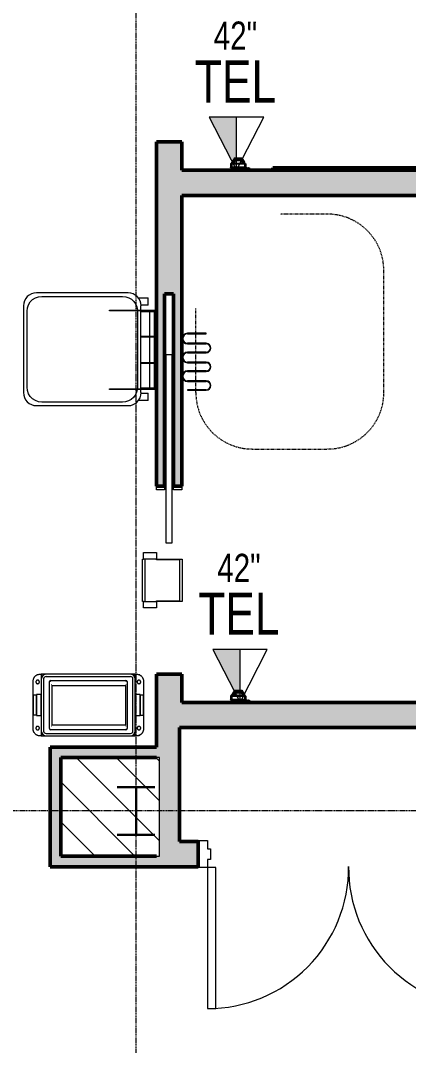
# Model space of a CAD drawing. Header units: inches. Extents: x -1106 to 1409, y -1111 to 918.
# Drawn here: x -369.4 to -286.9, y -26.2 to 192 of the extents above; entities that cross this region are included whole.
import ezdxf

# ---------------------------------------------------------------- set-up
doc = ezdxf.new("R2010")
doc.units = ezdxf.units.IN
doc.header["$MEASUREMENT"] = 0
for name, pattern in [('Grid Line 1_4_', [0.4375, 0.25, -0.0625, 0.0625, -0.0625]), ('Overhead 1_16_', [0.101562, 0.0625, -0.039062]), ('Overhead 1_16__2_', [0.101562, 0.0625, -0.039062])]:
    doc.linetypes.add(name, pattern=pattern)
for name, color, linetype, lineweight in [('A-ANNO-NOTE', 131, 'Continuous', 9), ('A-DOOR', 31, 'Continuous', 13), ('A-DOOR-FRAM', 31, 'Continuous', 20), ('A-FLOR-OVHD', 1, 'Overhead 1_16__2_', 9), ('A-GENM', 13, 'Continuous', 9), ('A-WALL-PATT', 111, 'Continuous', 13), ('I-WALL', 2, 'Continuous', 13), ('Q-SPCQ', 91, 'Continuous', 13), ('S-COLS', 52, 'Continuous', 13), ('S-COLS-SYMB', 171, 'Continuous', 20), ('S-GRID', 1, 'Continuous', 9)]:
    doc.layers.add(name, color=color, linetype=linetype, lineweight=lineweight)
doc.styles.add('Arial_1', font='arial.ttf', dxfattribs={"width": 0.75, "height": 9})
doc.styles.add('Arial_2', font='arial.ttf', dxfattribs={"width": 0.75, "height": 6})

# ---------------------------------------------------------------- blocks, each defined once
blk = doc.blocks.new('Single-Pocket - 40_ x 96_-4679923-7TH FLOOR TELECOM UNDERFLOOR ROUTING PLAN')
at = {"layer": 'A-DOOR', "color": 133, "lineweight": 20}
for p, q in [((-48, 0.6875), (-48, -0.6875)), ((-8, 0.6875), (-48, 0.6875)), ((-8, -0.6875), (-8, 0.6875)), ((-48, -0.6875), (-8, -0.6875))]:
    blk.add_line(p, q, dxfattribs=at)
at = {"layer": 'A-DOOR-FRAM', "color": 133}
for p, q in [((-20, 2.6875), (-19.25, 2.6875)), ((-19.25, 2.6875), (-19.25, 0.9625)), ((-19.25, 0.9625), (-20, 0.9625)), ((-20, -0.9625), (-19.25, -0.9625)), ((-19.25, -0.9625), (-19.25, -2.6875)), ((-19.25, -2.6875), (-20, -2.6875))]:
    blk.add_line(p, q, dxfattribs=at)
blk = doc.blocks.new('Double Flush-HM Frame - 5_-0_ Storeroom 8ft high-4680044-7TH FLOOR TELECOM UNDERFLOOR ROUTING PLAN')
at = {"layer": 'A-DOOR', "color": 133, "lineweight": 20}
for p, q in [((-48, 32.875), (-46.25, 32.875)), ((-48, 2.875), (-48, 32.875)), ((-46.25, 32.875), (-46.25, 2.875)), ((10.25, 32.875), (10.25, 2.875)), ((12, 32.875), (10.25, 32.875)), ((12, 2.875), (12, 32.875)), ((-46.25, 2.875), (-48, 2.875)), ((10.25, 2.875), (12, 2.875))]:
    blk.add_line(p, q, dxfattribs=at)
at = {"layer": 'A-DOOR', "color": 53, "lineweight": 9}
for centre, start, end in [((-48, 2.875), 359.5, 90), ((12, 2.875), 90, 180.5)]:
    blk.add_arc(centre, 30, start, end, dxfattribs=at)
at = {"layer": 'A-DOOR-FRAM', "color": 133}
for p, q in [((-48, 2.875), (-50, 2.875)), ((-48, 1.125), (-48, 2.875)), ((12, 2.875), (14, 2.875)), ((12, 1.125), (12, 2.875)), ((-47.375, 1.125), (-48, 1.125)), ((-47.375, -1.125), (-47.375, 1.125)), ((11.375, 1.125), (12, 1.125)), ((11.375, -1.125), (11.375, 1.125)), ((-48, -1.125), (-47.375, -1.125)), ((-48, -2.875), (-48, -1.125)), ((12, -1.125), (11.375, -1.125)), ((12, -2.875), (12, -1.125)), ((-50, -2.875), (-48, -2.875)), ((14, -2.875), (12, -2.875))]:
    blk.add_line(p, q, dxfattribs=at)
blk = doc.blocks.new('Restaurant_Trash_Can_SlimJim_Revit_2018_18693 - SLIMJIM-3038480-7TH FLOOR TELECOM UNDERFLOOR ROUTING PLAN')
at = {"layer": 'Q-SPCQ', "color": 53, "lineweight": 9}
for p, q in [((-0.75, 0), (-0.5, 0)), ((0.5, 0), (-0.5, 0)), ((-0.5, 0), (-0.5, -1)), ((18.5, 0), (0.5, 0)), ((19.5, 0), (18.5, 0)), ((19.5, -1), (19.5, 0)), ((19.5, 0), (19.75, 0)), ((-2.25, -11.63), (-2.25, -1.5)), ((-0.5, -1), (-0.5, -12.12)), ((0, -1), (0, -12.12)), ((0.5, -0.5), (18.5, -0.5)), ((1.27, -11.58), (1.27, -1.55)), ((1.54, -1.45), (1.45, -1.45)), ((1.45, -1.45), (1.54, -1.45)), ((1.51, -1.31), (17.5, -1.31)), ((17.56, -1.45), (17.5, -1.45)), ((17.52, -1.45), (17.57, -1.45)), ((17.7, -1.45), (17.72, -1.45)), ((17.74, -1.55), (17.74, -11.58)), ((19, -12.12), (19, -1)), ((19.5, -12.12), (19.5, -1)), ((21.25, -1.5), (21.25, -11.63)), ((-1.5, -4.31), (-1.5, -8.81)), ((-0.56, -4.31), (-1.5, -4.31)), ((-0.56, -8.81), (-0.56, -4.31)), ((1.6, -2.2), (1.69, -2.2)), ((17.5, -2.5), (1.75, -2.5)), ((1.75, -2.5), (1.75, -10.75)), ((17.5, -2.2), (17.57, -2.2)), ((17.5, -10.75), (17.5, -2.5)), ((20.5, -4.31), (19.56, -4.31)), ((19.56, -4.31), (19.56, -8.81)), ((20.5, -8.81), (20.5, -4.31)), ((-2.16, -8.72), (-2.16, -4.4)), ((-2.16, -4.4), (-1.59, -4.4)), ((-1.59, -4.4), (-1.59, -8.72)), ((20.59, -8.81), (20.59, -4.4)), ((20.59, -4.4), (21.16, -4.4)), ((21.16, -4.4), (21.16, -8.81)), ((-1.59, -8.72), (-2.16, -8.72)), ((-1.5, -8.81), (-0.56, -8.81)), ((1.75, -10.75), (17.5, -10.75)), ((19.56, -8.81), (20.5, -8.81)), ((21.16, -8.81), (20.59, -8.81)), ((-0.5, -12.12), (-0.5, -13.13)), ((0.5, -12.63), (18.5, -12.63)), ((17.5, -11.82), (1.51, -11.82)), ((1.68, -11.05), (1.58, -11.05)), ((17.59, -11.05), (17.5, -11.05)), ((17.5, -11.75), (17.55, -11.75)), ((17.55, -11.75), (17.51, -11.75)), ((19.5, -13.13), (19.5, -12.12)), ((-0.5, -13.13), (-0.75, -13.13)), ((-0.5, -13.13), (0.5, -13.13)), ((0.5, -13.13), (18.5, -13.13)), ((18.5, -13.13), (19.5, -13.13)), ((19.75, -13.13), (19.5, -13.13))]:
    blk.add_line(p, q, dxfattribs=at)
at = {"layer": 'Q-SPCQ', "color": 53, "lineweight": 9, "flags": 128}
for points in [[(0.5, 0), (0.46, 0), (0.42, 0), (0.38, -0.01), (0.34, -0.01), (0.3, -0.02), (0.26, -0.03), (0.23, -0.04), (0.19, -0.05), (0.15, -0.06), (0.11, -0.08), (0.08, -0.1), (0.04, -0.11), (0, -0.13), (-0.03, -0.15), (-0.06, -0.17), (-0.1, -0.2), (-0.13, -0.22), (-0.16, -0.25), (-0.19, -0.28), (-0.22, -0.3), (-0.24, -0.33), (-0.27, -0.36), (-0.29, -0.39), (-0.32, -0.43), (-0.34, -0.46), (-0.36, -0.49), (-0.38, -0.53), (-0.4, -0.56), (-0.42, -0.6), (-0.43, -0.64), (-0.44, -0.68), (-0.46, -0.71), (-0.47, -0.75), (-0.48, -0.79), (-0.48, -0.83), (-0.49, -0.87), (-0.49, -0.91), (-0.5, -0.95), (-0.5, -0.99), (-0.5, -1)], [(19.5, -1), (19.5, -0.96), (19.5, -0.92), (19.49, -0.88), (19.49, -0.84), (19.48, -0.8), (19.47, -0.76), (19.46, -0.72), (19.45, -0.69), (19.44, -0.65), (19.42, -0.61), (19.41, -0.57), (19.39, -0.54), (19.37, -0.5), (19.35, -0.47), (19.33, -0.44), (19.3, -0.4), (19.28, -0.37), (19.25, -0.34), (19.23, -0.31), (19.2, -0.28), (19.17, -0.26), (19.14, -0.23), (19.11, -0.2), (19.08, -0.18), (19.04, -0.16), (19.01, -0.14), (18.97, -0.12), (18.94, -0.1), (18.9, -0.08), (18.86, -0.07), (18.83, -0.05), (18.79, -0.04), (18.75, -0.03), (18.71, -0.02), (18.67, -0.01), (18.63, -0.01), (18.59, 0), (18.55, 0), (18.51, 0), (18.5, 0)], [(-0.5, -12.12), (-0.5, -12.16), (-0.5, -12.2), (-0.49, -12.24), (-0.49, -12.28), (-0.48, -12.32), (-0.47, -12.36), (-0.46, -12.4), (-0.45, -12.44), (-0.43, -12.48), (-0.42, -12.51), (-0.4, -12.55), (-0.39, -12.59), (-0.37, -12.62), (-0.35, -12.66), (-0.32, -12.69), (-0.3, -12.72), (-0.28, -12.75), (-0.25, -12.78), (-0.22, -12.81), (-0.2, -12.84), (-0.17, -12.87), (-0.14, -12.9), (-0.1, -12.92), (-0.07, -12.94), (-0.04, -12.97), (0, -12.99), (0.03, -13.01), (0.07, -13.03), (0.1, -13.04), (0.14, -13.06), (0.18, -13.07), (0.21, -13.08), (0.25, -13.09), (0.29, -13.1), (0.33, -13.11), (0.37, -13.12), (0.41, -13.12), (0.45, -13.12), (0.49, -13.13), (0.5, -13.13)], [(18.5, -13.13), (18.54, -13.12), (18.58, -13.12), (18.62, -13.12), (18.66, -13.11), (18.7, -13.11), (18.74, -13.1), (18.78, -13.09), (18.82, -13.07), (18.85, -13.06), (18.89, -13.05), (18.93, -13.03), (18.96, -13.01), (19, -12.99), (19.03, -12.97), (19.07, -12.95), (19.1, -12.93), (19.13, -12.9), (19.16, -12.88), (19.19, -12.85), (19.22, -12.82), (19.25, -12.79), (19.27, -12.76), (19.3, -12.73), (19.32, -12.7), (19.34, -12.67), (19.36, -12.63), (19.38, -12.6), (19.4, -12.56), (19.42, -12.52), (19.43, -12.49), (19.45, -12.45), (19.46, -12.41), (19.47, -12.37), (19.48, -12.33), (19.49, -12.29), (19.49, -12.26), (19.5, -12.22), (19.5, -12.18), (19.5, -12.14), (19.5, -12.12)]]:
    blk.add_lwpolyline(points, dxfattribs=at)
at = {"layer": 'Q-SPCQ', "color": 53, "lineweight": 9}
for centre, radius, start, end in [((0.5, -1), 1, 90, 180), ((0.5, -1), 1, 90, 180), ((18.5, -1), 1, 360, 90), ((18.5, -1), 1, 0, 90), ((0.5, -1), 0.5, 90, 180), ((1.51, -1.55), 0.238, 90, 180), ((17.5, -1.55), 0.238, 360, 90), ((18.5, -1), 0.5, 0, 90), ((0.5, -12.12), 1, 180, 270), ((0.5, -12.12), 1, 180, 270), ((0.5, -12.12), 0.5, 180, 270), ((1.51, -11.58), 0.238, 180, 270), ((17.5, -11.58), 0.238, 270, 0), ((18.5, -12.12), 0.5, 270, 360), ((18.5, -12.12), 1, 270, 360), ((18.5, -12.12), 1, 270, 0)]:
    blk.add_arc(centre, radius, start, end, dxfattribs=at)
for points, knots in [([(-2.25, -1.5), (-2.25, -1.36), (-2.22, -1.16), (-2.14, -0.93), (-2.08, -0.81), (-2.03, -0.72), (-1.98, -0.64), (-1.9, -0.53), (-1.79, -0.41), (-1.65, -0.29), (-1.45, -0.16), (-1.2, -0.06), (-0.94, -0.01), (-0.81, 0), (-0.75, 0)], [0, 0, 0, 0, 0.142857, 0.214286, 0.25, 0.285714, 0.321429, 0.357143, 0.428571, 0.5, 0.571429, 0.714286, 0.857143, 1, 1, 1, 1]), ([(19.75, 0), (19.81, 0), (19.95, -0.01), (20.21, -0.06), (20.45, -0.16), (20.65, -0.29), (20.82, -0.43), (20.94, -0.58), (21.02, -0.7), (21.07, -0.79), (21.13, -0.9), (21.18, -1.04), (21.24, -1.24), (21.25, -1.4), (21.25, -1.5)], [0, 0, 0, 0, 0.142857, 0.285714, 0.428571, 0.5, 0.571429, 0.678571, 0.705357, 0.732143, 0.785714, 0.839286, 0.892857, 1, 1, 1, 1]), ([(-1.55, -0.23), (-1.58, -0.25), (-1.63, -0.29), (-1.68, -0.33), (-1.71, -0.36)], [0.6882783, 0.6882783, 0.6882783, 0.6882783, 0.75, 0.8415258, 0.8415258, 0.8415258, 0.8415258]), ([(-0.9, -1.65), (-0.9, -1.62), (-0.9, -1.58), (-0.92, -1.54), (-0.92, -1.52), (-0.93, -1.5), (-0.94, -1.48), (-0.95, -1.47), (-0.96, -1.44), (-0.98, -1.42), (-0.99, -1.41), (-0.99, -1.4), (-1, -1.39), (-1, -1.39), (-1.01, -1.38), (-1.02, -1.37), (-1.04, -1.36), (-1.06, -1.34), (-1.07, -1.33), (-1.09, -1.32), (-1.1, -1.32), (-1.12, -1.31), (-1.14, -1.3), (-1.16, -1.29), (-1.19, -1.28), (-1.22, -1.28), (-1.24, -1.27), (-1.27, -1.27), (-1.3, -1.27), (-1.33, -1.28), (-1.36, -1.28), (-1.39, -1.29), (-1.42, -1.3), (-1.45, -1.32), (-1.48, -1.33), (-1.5, -1.35), (-1.53, -1.37), (-1.56, -1.4), (-1.59, -1.44), (-1.61, -1.48), (-1.63, -1.53), (-1.64, -1.58), (-1.65, -1.62), (-1.65, -1.65)], [0, 0, 0, 0, 0.055556, 0.083333, 0.097222, 0.111111, 0.125, 0.138889, 0.166667, 0.194444, 0.208333, 0.215278, 0.222222, 0.229167, 0.236111, 0.25, 0.277778, 0.305556, 0.319444, 0.333333, 0.347222, 0.361111, 0.388889, 0.416667, 0.444444, 0.472222, 0.5, 0.527778, 0.555556, 0.583333, 0.611111, 0.638889, 0.666667, 0.694444, 0.722222, 0.75, 0.777778, 0.805556, 0.833333, 0.888889, 0.916667, 0.944444, 1, 1, 1, 1]), ([(-1.65, -1.65), (-1.65, -1.68), (-1.64, -1.72), (-1.63, -1.77), (-1.61, -1.82), (-1.59, -1.86), (-1.56, -1.9), (-1.53, -1.92), (-1.5, -1.95), (-1.48, -1.97), (-1.45, -1.98), (-1.42, -2), (-1.39, -2.01), (-1.36, -2.01), (-1.33, -2.02), (-1.31, -2.02), (-1.29, -2.02), (-1.27, -2.02), (-1.24, -2.02), (-1.22, -2.02), (-1.19, -2.01), (-1.16, -2.01), (-1.14, -2), (-1.12, -1.99), (-1.1, -1.98), (-1.08, -1.97), (-1.06, -1.96), (-1.04, -1.94), (-1.02, -1.93), (-1.01, -1.92), (-1, -1.91), (-1, -1.9), (-0.99, -1.9), (-0.99, -1.89), (-0.98, -1.88), (-0.96, -1.86), (-0.95, -1.83), (-0.94, -1.81), (-0.93, -1.8), (-0.93, -1.79), (-0.92, -1.78), (-0.92, -1.76), (-0.9, -1.72), (-0.9, -1.68), (-0.9, -1.65)], [0, 0, 0, 0, 0.055556, 0.083333, 0.111111, 0.166667, 0.194444, 0.222222, 0.25, 0.277778, 0.305556, 0.333333, 0.361111, 0.388889, 0.416667, 0.444444, 0.458333, 0.472222, 0.5, 0.527778, 0.555556, 0.583333, 0.611111, 0.638889, 0.652778, 0.666667, 0.694444, 0.722222, 0.75, 0.763889, 0.770833, 0.777778, 0.784722, 0.791667, 0.805556, 0.833333, 0.861111, 0.875, 0.888889, 0.895833, 0.902778, 0.916667, 0.944444, 1, 1, 1, 1]), ([(-1.28, -0.1), (-1.3, -0.11), (-1.35, -0.13), (-1.4, -0.15), (-1.43, -0.16)], [0.4521801, 0.4521801, 0.4521801, 0.4521801, 0.5, 0.5775019, 0.5775019, 0.5775019, 0.5775019]), ([(-0.36, -0.5), (-0.33, -0.45), (-0.27, -0.36), (-0.21, -0.29), (-0.18, -0.26)], [0, 0, 0, 0, 0.1, 0.1824488, 0.1824488, 0.1824488, 0.1824488]), ([(-0.08, -0.18), (-0.07, -0.18), (-0.04, -0.16), (0, -0.13), (0.03, -0.12), (0.04, -0.11)], [0.2702021, 0.2702021, 0.2702021, 0.2702021, 0.3, 0.35, 0.3731461, 0.3731461, 0.3731461, 0.3731461]), ([(18.97, -0.11), (18.99, -0.13), (19.03, -0.15), (19.07, -0.18), (19.08, -0.19)], [0.6268539, 0.6268539, 0.6268539, 0.6268539, 0.7, 0.7297979, 0.7297979, 0.7297979, 0.7297979]), ([(19.18, -0.26), (19.19, -0.28), (19.26, -0.34), (19.32, -0.42), (19.37, -0.5)], [0.8175512, 0.8175512, 0.8175512, 0.8175512, 0.85, 1, 1, 1, 1]), ([(20.65, -1.65), (20.65, -1.62), (20.65, -1.58), (20.63, -1.53), (20.62, -1.48), (20.59, -1.44), (20.56, -1.4), (20.53, -1.37), (20.51, -1.35), (20.48, -1.33), (20.45, -1.32), (20.42, -1.3), (20.39, -1.29), (20.36, -1.28), (20.33, -1.28), (20.31, -1.27), (20.29, -1.27), (20.27, -1.27), (20.25, -1.27), (20.22, -1.28), (20.19, -1.28), (20.17, -1.29), (20.14, -1.3), (20.12, -1.31), (20.1, -1.32), (20.09, -1.33), (20.07, -1.34), (20.04, -1.36), (20.03, -1.37), (20.01, -1.38), (20.01, -1.39), (20, -1.39), (20, -1.4), (19.99, -1.41), (19.98, -1.42), (19.96, -1.44), (19.95, -1.47), (19.94, -1.48), (19.93, -1.5), (19.93, -1.51), (19.93, -1.52), (19.92, -1.54), (19.91, -1.58), (19.9, -1.62), (19.9, -1.65)], [0, 0, 0, 0, 0.055556, 0.083333, 0.111111, 0.166667, 0.194444, 0.222222, 0.25, 0.277778, 0.305556, 0.333333, 0.361111, 0.388889, 0.416667, 0.444444, 0.458333, 0.472222, 0.5, 0.527778, 0.555556, 0.583333, 0.611111, 0.638889, 0.652778, 0.666667, 0.694444, 0.722222, 0.75, 0.763889, 0.770833, 0.777778, 0.784722, 0.791667, 0.805556, 0.833333, 0.861111, 0.875, 0.888889, 0.895833, 0.902778, 0.916667, 0.944444, 1, 1, 1, 1]), ([(19.9, -1.65), (19.9, -1.68), (19.91, -1.72), (19.92, -1.76), (19.93, -1.78), (19.93, -1.8), (19.94, -1.81), (19.95, -1.83), (19.96, -1.86), (19.98, -1.88), (19.99, -1.89), (20, -1.9), (20, -1.9), (20.01, -1.91), (20.01, -1.92), (20.03, -1.93), (20.04, -1.94), (20.06, -1.96), (20.08, -1.97), (20.09, -1.97), (20.1, -1.98), (20.12, -1.99), (20.14, -2), (20.17, -2.01), (20.19, -2.01), (20.22, -2.02), (20.25, -2.02), (20.28, -2.02), (20.3, -2.02), (20.33, -2.02), (20.36, -2.01), (20.39, -2.01), (20.42, -2), (20.45, -1.98), (20.48, -1.97), (20.51, -1.95), (20.53, -1.92), (20.56, -1.9), (20.59, -1.86), (20.62, -1.82), (20.63, -1.77), (20.65, -1.72), (20.65, -1.68), (20.65, -1.65)], [0, 0, 0, 0, 0.055556, 0.083333, 0.097222, 0.111111, 0.125, 0.138889, 0.166667, 0.194444, 0.208333, 0.215278, 0.222222, 0.229167, 0.236111, 0.25, 0.277778, 0.305556, 0.319444, 0.333333, 0.347222, 0.361111, 0.388889, 0.416667, 0.444444, 0.472222, 0.5, 0.527778, 0.555556, 0.583333, 0.611111, 0.638889, 0.666667, 0.694444, 0.722222, 0.75, 0.777778, 0.805556, 0.833333, 0.888889, 0.916667, 0.944444, 1, 1, 1, 1]), ([(20.43, -0.16), (20.4, -0.15), (20.35, -0.13), (20.3, -0.1), (20.28, -0.1)], [0.4224981, 0.4224981, 0.4224981, 0.4224981, 0.5, 0.5478199, 0.5478199, 0.5478199, 0.5478199]), ([(20.72, -0.35), (20.69, -0.33), (20.63, -0.29), (20.58, -0.25), (20.56, -0.24)], [0.1584742, 0.1584742, 0.1584742, 0.1584742, 0.25, 0.3117217, 0.3117217, 0.3117217, 0.3117217]), ([(-0.75, -13.13), (-0.81, -13.13), (-0.94, -13.12), (-1.2, -13.06), (-1.45, -12.96), (-1.65, -12.83), (-1.81, -12.69), (-1.94, -12.55), (-2.02, -12.42), (-2.07, -12.34), (-2.13, -12.22), (-2.18, -12.08), (-2.23, -11.88), (-2.25, -11.73), (-2.25, -11.63)], [0, 0, 0, 0, 0.142857, 0.285714, 0.428571, 0.5, 0.571429, 0.678571, 0.705357, 0.732143, 0.785714, 0.839286, 0.892857, 1, 1, 1, 1]), ([(-1.72, -12.77), (-1.68, -12.8), (-1.63, -12.84), (-1.58, -12.88), (-1.55, -12.89)], [0.1584742, 0.1584742, 0.1584742, 0.1584742, 0.25, 0.3117217, 0.3117217, 0.3117217, 0.3117217]), ([(-0.9, -11.48), (-0.9, -11.45), (-0.9, -11.41), (-0.92, -11.37), (-0.92, -11.34), (-0.93, -11.33), (-0.94, -11.31), (-0.95, -11.29), (-0.96, -11.27), (-0.98, -11.25), (-0.99, -11.24), (-0.99, -11.23), (-1, -11.22), (-1, -11.22), (-1.01, -11.21), (-1.02, -11.2), (-1.04, -11.18), (-1.06, -11.17), (-1.07, -11.16), (-1.09, -11.15), (-1.1, -11.14), (-1.12, -11.14), (-1.14, -11.13), (-1.16, -11.12), (-1.19, -11.11), (-1.22, -11.11), (-1.24, -11.1), (-1.27, -11.1), (-1.3, -11.1), (-1.33, -11.1), (-1.36, -11.11), (-1.39, -11.12), (-1.42, -11.13), (-1.45, -11.14), (-1.48, -11.16), (-1.5, -11.18), (-1.53, -11.2), (-1.56, -11.23), (-1.59, -11.27), (-1.61, -11.31), (-1.63, -11.36), (-1.64, -11.41), (-1.65, -11.45), (-1.65, -11.48)], [0, 0, 0, 0, 0.055556, 0.083333, 0.097222, 0.111111, 0.125, 0.138889, 0.166667, 0.194444, 0.208333, 0.215278, 0.222222, 0.229167, 0.236111, 0.25, 0.277778, 0.305556, 0.319444, 0.333333, 0.347222, 0.361111, 0.388889, 0.416667, 0.444444, 0.472222, 0.5, 0.527778, 0.555556, 0.583333, 0.611111, 0.638889, 0.666667, 0.694444, 0.722222, 0.75, 0.777778, 0.805556, 0.833333, 0.888889, 0.916667, 0.944444, 1, 1, 1, 1]), ([(-1.65, -11.48), (-1.65, -11.5), (-1.64, -11.54), (-1.63, -11.59), (-1.61, -11.64), (-1.59, -11.69), (-1.56, -11.73), (-1.53, -11.75), (-1.5, -11.77), (-1.48, -11.79), (-1.45, -11.81), (-1.42, -11.82), (-1.39, -11.83), (-1.36, -11.84), (-1.33, -11.85), (-1.31, -11.85), (-1.29, -11.85), (-1.27, -11.85), (-1.24, -11.85), (-1.22, -11.85), (-1.19, -11.84), (-1.16, -11.83), (-1.14, -11.83), (-1.12, -11.82), (-1.1, -11.81), (-1.08, -11.8), (-1.06, -11.79), (-1.04, -11.77), (-1.02, -11.75), (-1.01, -11.74), (-1, -11.74), (-1, -11.73), (-0.99, -11.72), (-0.99, -11.72), (-0.98, -11.7), (-0.96, -11.68), (-0.95, -11.66), (-0.94, -11.64), (-0.93, -11.63), (-0.93, -11.62), (-0.92, -11.61), (-0.92, -11.59), (-0.9, -11.54), (-0.9, -11.5), (-0.9, -11.48)], [0, 0, 0, 0, 0.055556, 0.083333, 0.111111, 0.166667, 0.194444, 0.222222, 0.25, 0.277778, 0.305556, 0.333333, 0.361111, 0.388889, 0.416667, 0.444444, 0.458333, 0.472222, 0.5, 0.527778, 0.555556, 0.583333, 0.611111, 0.638889, 0.652778, 0.666667, 0.694444, 0.722222, 0.75, 0.763889, 0.770833, 0.777778, 0.784722, 0.791667, 0.805556, 0.833333, 0.861111, 0.875, 0.888889, 0.895833, 0.902778, 0.916667, 0.944444, 1, 1, 1, 1]), ([(-1.43, -12.96), (-1.4, -12.98), (-1.35, -13), (-1.3, -13.02), (-1.28, -13.03)], [0.4224981, 0.4224981, 0.4224981, 0.4224981, 0.5, 0.5478199, 0.5478199, 0.5478199, 0.5478199]), ([(-0.18, -12.86), (-0.19, -12.85), (-0.26, -12.78), (-0.32, -12.7), (-0.36, -12.63)], [0.8175512, 0.8175512, 0.8175512, 0.8175512, 0.85, 1, 1, 1, 1]), ([(0.04, -13.01), (0.01, -13), (-0.03, -12.97), (-0.07, -12.95), (-0.08, -12.94)], [0.6268539, 0.6268539, 0.6268539, 0.6268539, 0.7, 0.7297979, 0.7297979, 0.7297979, 0.7297979]), ([(19.08, -12.94), (19.07, -12.95), (19.04, -12.97), (19, -12.99), (18.98, -13.01), (18.97, -13.01)], [0.2702021, 0.2702021, 0.2702021, 0.2702021, 0.3, 0.35, 0.3731461, 0.3731461, 0.3731461, 0.3731461]), ([(19.37, -12.63), (19.34, -12.68), (19.28, -12.76), (19.21, -12.83), (19.18, -12.86)], [0, 0, 0, 0, 0.1, 0.1824488, 0.1824488, 0.1824488, 0.1824488]), ([(21.25, -11.63), (21.25, -11.76), (21.22, -11.97), (21.14, -12.19), (21.08, -12.32), (21.04, -12.4), (20.98, -12.49), (20.9, -12.59), (20.79, -12.71), (20.65, -12.83), (20.45, -12.96), (20.21, -13.06), (19.95, -13.12), (19.81, -13.13), (19.75, -13.13)], [0, 0, 0, 0, 0.142857, 0.214286, 0.25, 0.285714, 0.321429, 0.357143, 0.428571, 0.5, 0.571429, 0.714286, 0.857143, 1, 1, 1, 1]), ([(20.65, -11.48), (20.65, -11.45), (20.65, -11.41), (20.63, -11.36), (20.62, -11.31), (20.59, -11.27), (20.56, -11.23), (20.53, -11.2), (20.51, -11.18), (20.48, -11.16), (20.45, -11.14), (20.42, -11.13), (20.39, -11.12), (20.36, -11.11), (20.33, -11.1), (20.31, -11.1), (20.29, -11.1), (20.27, -11.1), (20.25, -11.1), (20.22, -11.11), (20.19, -11.11), (20.17, -11.12), (20.14, -11.13), (20.12, -11.14), (20.1, -11.14), (20.09, -11.15), (20.07, -11.17), (20.04, -11.18), (20.03, -11.2), (20.01, -11.21), (20.01, -11.22), (20, -11.22), (20, -11.23), (19.99, -11.24), (19.98, -11.25), (19.96, -11.27), (19.95, -11.29), (19.94, -11.31), (19.93, -11.33), (19.93, -11.34), (19.93, -11.35), (19.92, -11.37), (19.91, -11.41), (19.9, -11.45), (19.9, -11.48)], [0, 0, 0, 0, 0.055556, 0.083333, 0.111111, 0.166667, 0.194444, 0.222222, 0.25, 0.277778, 0.305556, 0.333333, 0.361111, 0.388889, 0.416667, 0.444444, 0.458333, 0.472222, 0.5, 0.527778, 0.555556, 0.583333, 0.611111, 0.638889, 0.652778, 0.666667, 0.694444, 0.722222, 0.75, 0.763889, 0.770833, 0.777778, 0.784722, 0.791667, 0.805556, 0.833333, 0.861111, 0.875, 0.888889, 0.895833, 0.902778, 0.916667, 0.944444, 1, 1, 1, 1]), ([(19.9, -11.48), (19.9, -11.5), (19.91, -11.54), (19.92, -11.59), (19.93, -11.61), (19.93, -11.62), (19.94, -11.64), (19.95, -11.66), (19.96, -11.68), (19.98, -11.7), (19.99, -11.72), (20, -11.72), (20, -11.73), (20.01, -11.74), (20.01, -11.74), (20.03, -11.75), (20.04, -11.77), (20.06, -11.78), (20.08, -11.79), (20.09, -11.8), (20.1, -11.81), (20.12, -11.82), (20.14, -11.83), (20.17, -11.83), (20.19, -11.84), (20.22, -11.85), (20.25, -11.85), (20.28, -11.85), (20.3, -11.85), (20.33, -11.85), (20.36, -11.84), (20.39, -11.83), (20.42, -11.82), (20.45, -11.81), (20.48, -11.79), (20.51, -11.77), (20.53, -11.75), (20.56, -11.73), (20.59, -11.69), (20.62, -11.64), (20.63, -11.59), (20.65, -11.54), (20.65, -11.5), (20.65, -11.48)], [0, 0, 0, 0, 0.055556, 0.083333, 0.097222, 0.111111, 0.125, 0.138889, 0.166667, 0.194444, 0.208333, 0.215278, 0.222222, 0.229167, 0.236111, 0.25, 0.277778, 0.305556, 0.319444, 0.333333, 0.347222, 0.361111, 0.388889, 0.416667, 0.444444, 0.472222, 0.5, 0.527778, 0.555556, 0.583333, 0.611111, 0.638889, 0.666667, 0.694444, 0.722222, 0.75, 0.777778, 0.805556, 0.833333, 0.888889, 0.916667, 0.944444, 1, 1, 1, 1]), ([(20.28, -13.03), (20.3, -13.02), (20.35, -13), (20.4, -12.98), (20.43, -12.96)], [0.4522061, 0.4522061, 0.4522061, 0.4522061, 0.5, 0.5774889, 0.5774889, 0.5774889, 0.5774889]), ([(20.56, -12.89), (20.58, -12.88), (20.64, -12.84), (20.69, -12.8), (20.72, -12.77)], [0.688258, 0.688258, 0.688258, 0.688258, 0.75, 0.84151, 0.84151, 0.84151, 0.84151])]:
    blk.add_open_spline(points, degree=3, knots=knots, dxfattribs=at)
for points in [[(-1.82, -0.45), (-1.84, -0.47), (-1.85, -0.48), (-1.87, -0.5)], [(20.87, -0.5), (20.86, -0.48), (20.84, -0.47), (20.83, -0.45)], [(-1.87, -12.63), (-1.85, -12.64), (-1.84, -12.66), (-1.82, -12.67)], [(20.83, -12.67), (20.84, -12.66), (20.86, -12.64), (20.87, -12.63)]]:
    blk.add_open_spline(points, degree=3, dxfattribs=at)
blk = doc.blocks.new('trash_can_14250 - trash_can_14250-3036517-7TH FLOOR TELECOM UNDERFLOOR ROUTING PLAN')
at = {"layer": 'A-GENM', "color": 53}
for p, q in [((-8.28, 13.59), (-8.47, 13.59)), ((-8.47, 12.82), (-8.47, 13.57)), ((-8.09, 13.59), (-8.28, 13.59)), ((-8.28, 13.56), (-8.28, 13.59)), ((-8.28, 13.59), (-8.28, 13.56)), ((-8.28, 13.57), (-8.28, 13.5)), ((-8.28, 13.46), (-8.28, 13.38)), ((8.28, 13.42), (-8.28, 13.42)), ((-8.28, 13.34), (-8.28, 13.29)), ((-8.28, 13.18), (-8.28, 13.29)), ((-8.28, 13.18), (-8.28, 13.12)), ((-8.28, 13.01), (-8.28, 13.12)), ((-8.09, 13.56), (-8.09, 13.59)), ((-8.09, 13.59), (-8.09, 12.38)), ((-2.7, 13.59), (-2.89, 13.59)), ((-2.89, 12.38), (-2.89, 13.59)), ((-2.89, 13.59), (-2.89, 13.56)), ((-2.7, 13.56), (-2.7, 13.59)), ((-2.7, 13.59), (-2.7, 12.38)), ((2.89, 13.59), (2.7, 13.59)), ((2.7, 12.38), (2.7, 13.59)), ((2.7, 13.59), (2.7, 13.56)), ((2.89, 13.56), (2.89, 13.59)), ((2.89, 13.59), (2.89, 12.38)), ((8.28, 13.59), (8.09, 13.59)), ((8.09, 12.38), (8.09, 13.59)), ((8.09, 13.59), (8.09, 13.56)), ((8.28, 13.56), (8.28, 13.59)), ((8.28, 13.59), (8.28, 13.56)), ((8.47, 13.59), (8.28, 13.59)), ((8.28, 13.5), (8.28, 13.57)), ((8.28, 13.38), (8.28, 13.46)), ((8.28, 13.29), (8.28, 13.34)), ((8.28, 13.29), (8.28, 13.18)), ((8.28, 13.12), (8.28, 13.18)), ((8.28, 13.12), (8.28, 13.01)), ((8.47, 13.57), (8.47, 12.82)), ((-9.49, 12.08), (-11.07, 12.08)), ((-11.07, 9.96), (-11.07, 12.08)), ((-9.49, 12.08), (-9.49, 10.54)), ((-8.47, 3.87), (-8.47, 12.82)), ((-8.28, 13.01), (-8.28, 12.94)), ((-8.28, 12.82), (-8.28, 12.94)), ((-8.28, 12.82), (-8.28, 3.87)), ((-8.28, 12.34), (8.28, 12.34)), ((-8.09, 12.38), (-8.09, 10.55)), ((-2.89, 10.55), (-2.89, 12.38)), ((-2.7, 12.38), (-2.7, 10.55)), ((2.7, 10.55), (2.7, 12.38)), ((2.89, 12.38), (2.89, 10.55)), ((8.09, 10.55), (8.09, 12.38)), ((8.28, 12.94), (8.28, 13.01)), ((8.28, 12.94), (8.28, 12.82)), ((8.28, 3.87), (8.28, 12.82)), ((8.47, 12.82), (8.47, 3.87)), ((10.82, 12.08), (9.24, 12.08)), ((9.24, 10.54), (9.24, 12.08)), ((10.82, 12.08), (10.82, 9.96)), ((-8.47, 10.55), (-9.37, 10.55)), ((-8.09, 10.55), (-8.28, 10.55)), ((-8.23, 9.8), (7.98, 9.8)), ((-2.89, 10.55), (-8.09, 10.55)), ((-2.7, 10.55), (-2.89, 10.55)), ((2.7, 10.55), (-2.7, 10.55)), ((2.89, 10.55), (2.7, 10.55)), ((8.09, 10.55), (2.89, 10.55)), ((8.28, 10.55), (8.09, 10.55)), ((9.12, 10.55), (8.47, 10.55)), ((-12.13, 7.8), (-12.13, -11.69)), ((-11.38, -6.01), (-11.38, 6.65)), ((11.12, 6.65), (11.12, -6.01)), ((11.87, -11.69), (11.87, 7.8)), ((-8.28, 3.87), (-8.47, 3.87)), ((8.47, 3.87), (8.28, 3.87)), ((-11.38, -10.36), (-11.38, -6.01)), ((11.12, -6.01), (11.12, -10.36)), ((-11.38, -10.55), (-11.38, -10.36)), ((11.12, -10.36), (11.12, -10.55)), ((-9.37, -14.45), (9.12, -14.45)), ((7.98, -13.7), (-8.23, -13.7))]:
    blk.add_line(p, q, dxfattribs=at)
at = {"layer": 'A-GENM', "color": 53, "flags": 128}
for points in [[(-11.38, 6.65), (-11.3, 7.32), (-11.09, 7.96), (-10.75, 8.54), (-10.3, 9.03), (-9.75, 9.41), (-9.13, 9.67), (-8.47, 9.79)], [(-8.28, 9.8), (-8.25, 9.8), (-8.23, 9.8)], [(7.98, 9.8), (8.13, 9.8), (8.28, 9.79)], [(8.47, 9.76), (9.08, 9.6), (9.65, 9.32), (10.15, 8.93), (10.56, 8.45), (10.87, 7.89), (11.06, 7.29), (11.12, 6.65)], [(-8.23, -13.7), (-8.93, -13.62), (-9.59, -13.38), (-10.19, -13.01), (-10.69, -12.51), (-11.06, -11.91), (-11.3, -11.25), (-11.38, -10.55)], [(11.12, -10.55), (11.05, -11.25), (10.81, -11.91), (10.44, -12.51), (9.94, -13.01), (9.34, -13.38), (8.68, -13.62), (7.98, -13.7)]]:
    blk.add_lwpolyline(points, dxfattribs=at)
at = {"layer": 'A-GENM', "color": 53}
for centre, start, end in [((-9.37, 7.8), 90, 180), ((9.12, 7.8), 0, 90), ((-9.37, -11.69), 180, 270), ((9.12, -11.69), 270, 0)]:
    blk.add_arc(centre, 2.76, start, end, dxfattribs=at)
blk = doc.blocks.new('Fire Extinguisher Cabinet Semi-Recessed - 9x24x5 3_4 - Steel - NonRated - Full Glass with Cam Latch_ 3in Trim-3522636-7TH FLOOR TELECOM UNDERFLOOR ROUTING PLAN')
at = {"layer": 'A-GENM', "color": 53}
for p, q in [((-343.48, 68.38), (-343.48, 77.38)), ((-343.48, 77.38), (-343.23, 77.38)), ((-342.98, 77.38), (-342.98, 68.38)), ((-343.23, 68.38), (-343.48, 68.38))]:
    blk.add_line(p, q, dxfattribs=at)
at = {"layer": 'Q-SPCQ', "color": 53, "lineweight": 9}
for p, q in [((-343.23, 77.38), (-343.23, 78.76)), ((-343.23, 78.76), (-340.48, 78.76)), ((-340.48, 78.76), (-340.48, 77.38)), ((-340.48, 77.38), (-343.23, 77.38)), ((-340.48, 77.38), (-334.98, 77.38)), ((-340.48, 77.26), (-340.48, 77.38)), ((-335.48, 77.26), (-340.48, 77.26)), ((-335.48, 68.51), (-335.48, 77.26)), ((-334.98, 77.38), (-334.98, 68.38)), ((-343.23, 68.38), (-340.48, 68.38)), ((-343.23, 67.01), (-343.23, 68.38)), ((-340.48, 68.38), (-340.48, 68.51)), ((-340.48, 68.51), (-335.48, 68.51)), ((-334.98, 68.38), (-340.48, 68.38)), ((-340.48, 68.38), (-340.48, 67.01)), ((-340.48, 67.01), (-343.23, 67.01))]:
    blk.add_line(p, q, dxfattribs=at)
blk = doc.blocks.new('Wall_mounted_phone_5550 - 11ZPHO02_dwg-3555878-7TH FLOOR TELECOM UNDERFLOOR ROUTING PLAN')
at = {"layer": 'Q-SPCQ', "lineweight": 9}
for p, q in [((1.47, -0.44), (1.47, 0)), ((-2.36, -0.03), (-2.48, -0.25)), ((-2.36, -0.47), (-2.48, -0.25)), ((-2.04, -0.25), (-2.48, -0.25)), ((-2.1, -0.03), (-2.36, -0.03)), ((-2.2, -0.03), (-2.36, -0.03)), ((-1.92, -0.03), (-2.36, -0.03)), ((-2.11, -0.47), (-2.36, -0.47)), ((-1.92, -0.47), (-2.36, -0.47)), ((-2.2, -0.03), (-1.74, -0.03)), ((-2.2, -0.47), (-2.11, -0.47)), ((-1.68, -0.47), (-2.11, -0.47)), ((-1.92, -0.03), (-2.04, -0.25)), ((-1.92, -0.47), (-2.04, -0.25)), ((-2.04, -0.25), (-1.47, -0.25)), ((-1.47, -0.03), (-1.92, -0.03)), ((-1.92, -0.47), (-1.68, -0.47)), ((-1.92, -0.47), (-1.52, -0.47)), ((-1.68, -0.47), (-1.53, -0.47)), ((-1.53, -0.47), (-1.66, -0.63)), ((-1.61, -0.58), (-1.66, -0.63)), ((-1.66, -1.25), (-1.66, -0.63)), ((-1.66, -0.63), (-1.53, -0.63)), ((-1.66, -1.31), (-1.66, -1.25)), ((-1.66, -1.25), (-1.53, -1.41)), ((-1.66, -1.25), (-1.53, -1.31)), ((-1.53, -1.44), (-1.66, -1.31)), ((-1.53, -1.44), (-1.66, -1.31)), ((-1.53, -0.47), (-1.47, -0.44)), ((1.53, -0.47), (-1.53, -0.47)), ((-1.53, -0.47), (-1.53, -0.63)), ((-1.53, -0.63), (1.53, -0.63)), ((-1.53, -1.31), (-1.53, -0.63)), ((1.53, -1.31), (-1.53, -1.31)), ((-1.53, -1.41), (-1.53, -1.31)), ((-1.53, -1.41), (-1.41, -1.33)), ((1.53, -1.41), (-1.53, -1.41)), ((-1.53, -1.44), (-1.53, -1.41)), ((-1.41, -1.44), (-1.53, -1.44)), ((-1.47, -0.44), (-1.47, 0)), ((1.47, -0.44), (-1.47, -0.44)), ((-1.41, -1.33), (-1.28, -0.63)), ((-1.34, -1.44), (-1.41, -1.44)), ((-1.34, -1.41), (-1.35, -1.56)), ((-1.3, -1.41), (-1.35, -1.56)), ((-1.34, -1.59), (-1.35, -1.56)), ((-1.33, -1.57), (-1.34, -1.69)), ((-1.34, -1.59), (-1.34, -1.61)), ((-1.34, -1.61), (-1.34, -1.62)), ((-1.34, -1.61), (-1.34, -1.62)), ((-1.34, -1.62), (-1.34, -1.69)), ((-1.34, -1.69), (-1.34, -1.62)), ((-0.8, -2.61), (-1.34, -1.69)), ((-0.75, -2.42), (-1.13, -1.41)), ((-1.13, -1.41), (-1.08, -1.54)), ((-0.75, -2.42), (-1.08, -1.54)), ((-0.89, -2.04), (-1.08, -1.54)), ((-1.03, -1.41), (-1, -1.52)), ((-0.85, -2.04), (-1, -1.52)), ((-0.77, -2.31), (-0.89, -2.04)), ((-0.71, -2.26), (-0.85, -2.04)), ((-0.8, -1.41), (-0.79, -1.51)), ((-0.69, -2.04), (-0.79, -1.51)), ((0.79, -1.51), (-0.79, -1.51)), ((-0.59, -2.22), (-0.69, -2.04)), ((0.69, -2.04), (-0.69, -2.04)), ((0.59, -2.22), (0.69, -2.04)), ((0.69, -2.04), (0.79, -1.51)), ((0.71, -2.26), (0.85, -2.04)), ((0.75, -2.42), (1.13, -1.41)), ((0.75, -2.42), (1.08, -1.54)), ((0.77, -2.31), (0.89, -2.04)), ((0.8, -1.41), (0.79, -1.51)), ((0.8, -2.61), (1.34, -1.69)), ((0.85, -2.04), (1, -1.52)), ((0.89, -2.04), (1.08, -1.54)), ((1.03, -1.41), (1, -1.52)), ((1.13, -1.41), (1.08, -1.54)), ((1.41, -1.33), (1.28, -0.63)), ((1.3, -1.4), (1.35, -1.56)), ((1.33, -1.57), (1.34, -1.69)), ((1.34, -1.4), (1.35, -1.56)), ((1.34, -1.44), (1.41, -1.44)), ((1.34, -1.59), (1.35, -1.56)), ((1.34, -1.59), (1.34, -1.61)), ((1.34, -1.61), (1.34, -1.62)), ((1.34, -1.61), (1.34, -1.62)), ((1.34, -1.62), (1.34, -1.69)), ((1.34, -1.69), (1.34, -1.62)), ((1.53, -1.41), (1.41, -1.33)), ((1.41, -1.44), (1.53, -1.44)), ((1.53, -0.47), (1.47, -0.44)), ((1.53, -0.47), (1.66, -0.63)), ((1.53, -0.47), (1.53, -0.63)), ((1.53, -1.31), (1.53, -0.63)), ((1.53, -0.63), (1.66, -0.63)), ((1.53, -1.41), (1.66, -1.25)), ((1.66, -1.25), (1.53, -1.31)), ((1.53, -1.44), (1.66, -1.31)), ((1.53, -1.44), (1.66, -1.31)), ((1.53, -1.41), (1.53, -1.31)), ((1.53, -1.44), (1.53, -1.41)), ((1.61, -0.58), (1.66, -0.63)), ((1.66, -1.25), (1.66, -0.63)), ((1.66, -1.31), (1.66, -1.25)), ((-0.8, -2.61), (-0.74, -2.53)), ((0.8, -2.61), (-0.8, -2.61)), ((-0.77, -2.31), (-0.71, -2.26)), ((0.77, -2.31), (-0.77, -2.31)), ((-0.77, -2.31), (-0.75, -2.42)), ((-0.75, -2.42), (-0.74, -2.53)), ((-0.74, -2.53), (0.74, -2.53)), ((-0.71, -2.26), (-0.59, -2.22)), ((-0.59, -2.22), (0.59, -2.22)), ((0.71, -2.26), (0.59, -2.22)), ((0.77, -2.31), (0.71, -2.26)), ((0.75, -2.42), (0.74, -2.53)), ((0.8, -2.61), (0.74, -2.53)), ((0.77, -2.31), (0.75, -2.42))]:
    blk.add_line(p, q, dxfattribs=at)
blk = doc.blocks.new('Wall_mounted_phone_5550 - Wall_mounted_phone_5550-3555884-7TH FLOOR TELECOM UNDERFLOOR ROUTING PLAN')
blk.add_blockref('Wall_mounted_phone_5550 - 11ZPHO02_dwg-3555878-7TH FLOOR TELECOM UNDERFLOOR ROUTING PLAN', (0, 0))
blk = doc.blocks.new('Cubicle_Curtain_with_bend_40x40 - CUBICLETRACK 40x40-4726821-7TH FLOOR TELECOM UNDERFLOOR ROUTING PLAN')
at = {"layer": 'A-GENM', "color": 133, "lineweight": 20}
for p, q in [((1.75, -11.5), (-2.25, -11.5)), ((-2.25, -11.625), (1.75, -11.625)), ((1.75, -11.625), (1.75, -11.5)), ((1.75, -13.375), (-2.25, -13.375)), ((-2.25, -13.5), (1.75, -13.5)), ((1.75, -15.5), (-2.25, -15.5)), ((-2.25, -15.625), (1.75, -15.625)), ((1.75, -17.375), (-2.25, -17.375)), ((-2.25, -17.5), (1.75, -17.5)), ((1.75, -19.5), (-2.25, -19.5)), ((-2.25, -19.625), (1.75, -19.625)), ((1.75, -21.375), (-2.25, -21.375)), ((-2.25, -21.5), (1.75, -21.5)), ((1.75, -23.5), (-2.25, -23.5)), ((-2.25, -23.5), (-2.25, -23.625)), ((-2.25, -23.625), (1.75, -23.625))]:
    blk.add_line(p, q, dxfattribs=at)
for centre, radius, start, end in [((-2.25, -12.5), 1, 90, 270), ((-2.25, -12.5), 0.875, 90, 270), ((1.75, -14.5), 1.125, 270, 90), ((1.75, -14.5), 1, 270, 90), ((-2.25, -16.5), 1, 90, 270), ((-2.25, -16.5), 0.875, 90, 270), ((1.75, -18.5), 1.125, 270, 90), ((-2.25, -20.5), 1, 90, 270), ((-2.25, -20.5), 0.875, 90, 270), ((1.75, -18.5), 1, 270, 90), ((1.75, -22.5), 1.125, 270, 90), ((1.75, -22.5), 1, 270, 90)]:
    blk.add_arc(centre, radius, start, end, dxfattribs=at)
blk = doc.blocks.new('18433_1 - AEO NY - CENTRAL_rvt-1-7TH FLOOR TELECOM UNDERFLOOR ROUTING PLAN')
at = {"layer": 'A-WALL-PATT'}
h = blk.add_hatch(color=253, dxfattribs=at)
h.paths.add_polyline_path([(-335.1, 46.88), (-335.1, 52.88), (-340.48, 52.88), (-340.48, 46.88)], flags=0)
h.paths.add_polyline_path([(-340.48, 92.88), (-338.75, 92.88), (-338.75, 133.88), (-336.83, 133.88), (-336.83, 92.88), (-335.1, 92.88), (-335.1, 166.19), (-340.48, 166.19), (-340.48, 94.35)], flags=0)
h.paths.add_polyline_path([(-338.75, 206.19), (-338.75, 247.19), (-336.83, 247.19), (-336.83, 206.19), (-335.1, 206.19), (-335.1, 457.01), (-336.83, 457.01), (-336.83, 416.01), (-338.75, 416.01), (-338.75, 457.01), (-340.48, 457.01), (-340.48, 206.19)], flags=0)
h.paths.add_polyline_path([(-335.1, 497.01), (-335.1, 532.01), (-340.48, 532.01), (-340.48, 497.01)], flags=0)
for points in [[(-129.71, 154.82), (-129.71, 160.19), (-335.1, 160.19), (-335.1, 154.82), (-263.87, 154.82)], [(-141.71, 160.19), (-141.71, 160.69), (-315.71, 160.69), (-315.71, 160.19), (-263.87, 160.19)], [(-340.48, 11.88), (-335.6, 11.88), (-335.6, 41.51), (-340.48, 41.51), (-340.48, 35.13), (-339.85, 35.13), (-339.85, 14.13), (-340.48, 14.13)], [(-363.1, 14.13), (-360.85, 14.13), (-360.85, 37.38), (-363.1, 37.38), (-363.1, 16.35)], [(-340.48, 35.13), (-340.48, 37.38), (-360.85, 37.38), (-360.85, 35.13), (-354.09, 35.13)], [(-340.48, 11.88), (-340.48, 14.13), (-363.1, 14.13), (-363.1, 11.88), (-354.09, 11.88)]]:
    blk.add_hatch(color=253, dxfattribs=at).paths.add_polyline_path(points, flags=0)
h = blk.add_hatch(color=253, dxfattribs=at)
h.paths.add_polyline_path([(-335.6, 41.51), (-193.21, 41.51), (-193.21, 46.88), (-340.48, 46.88), (-340.48, 41.51)], flags=0)
h.paths.add_polyline_path([(-181.71, 41.51), (-181.71, 46.88), (-185.21, 46.88), (-185.21, 41.51)], flags=0)
h = blk.add_hatch(color=253, dxfattribs=at)
h.paths.add_polyline_path([(-331.6, 11.88), (-331.6, 17.26), (-335.6, 17.26), (-335.6, 11.88)], flags=0)
h.paths.add_polyline_path([(-264.35, 11.88), (-264.35, 17.26), (-267.6, 17.26), (-267.6, 11.88)], flags=0)
h.paths.add_polyline_path([(-200.35, 11.88), (-185.21, 11.88), (-185.21, 17.26), (-200.35, 17.26)], flags=0)
at = {"layer": 'S-COLS', "lineweight": 9}
h = blk.add_hatch(dxfattribs=at)
h.set_pattern_fill('FP_1', color=53, style=0, pattern_type=2)
h.set_pattern_definition([(135, (0, 0), (-4.24264, -4.24264), [])])
h.paths.add_polyline_path([(-339.85, 14.13), (-339.85, 35.13), (-360.85, 35.13), (-360.85, 14.13), (-340.48, 14.13)], flags=0)
at = {"layer": 'A-FLOR-OVHD', "color": 53, "linetype": 'Overhead 1_16_'}
for p, q in [((-304.1, 150.82), (-314.1, 150.82)), ((-292.1, 112.82), (-292.1, 138.82)), ((-332.1, 125.44), (-332.1, 130.82)), ((-332.1, 123.32), (-332.1, 125.32)), ((-332.1, 121.44), (-332.1, 123.19)), ((-332.1, 119.32), (-332.1, 121.32)), ((-332.1, 117.44), (-332.1, 119.19)), ((-332.1, 115.32), (-332.1, 117.32)), ((-332.1, 113.44), (-332.1, 115.19)), ((-332.1, 112.82), (-332.1, 113.32)), ((-320.1, 100.82), (-304.1, 100.82))]:
    blk.add_line(p, q, dxfattribs=at)
for centre, start, end in [((-304.1, 138.82), 360, 90), ((-320.1, 112.82), 180, 270), ((-304.1, 112.82), 270, 360)]:
    blk.add_arc(centre, 12, start, end, dxfattribs=at)
at = {"layer": 'I-WALL', "color": 213, "lineweight": 50}
for p, q in [((-340.48, 166.19), (-340.48, 92.88)), ((-335.1, 166.19), (-340.48, 166.19)), ((-335.1, 160.19), (-335.1, 166.19)), ((-129.71, 160.19), (-335.1, 160.19)), ((-141.71, 160.69), (-315.71, 160.69)), ((-315.71, 160.69), (-315.71, 160.19)), ((-315.71, 160.19), (-141.71, 160.19)), ((-335.1, 92.88), (-335.1, 154.82)), ((-335.1, 154.82), (-129.71, 154.82)), ((-338.75, 92.88), (-338.75, 133.88)), ((-338.75, 133.88), (-336.83, 133.88)), ((-336.83, 133.88), (-336.83, 92.88)), ((-340.48, 92.88), (-338.75, 92.88)), ((-336.83, 92.88), (-335.1, 92.88)), ((-340.48, 52.88), (-340.48, 46.88)), ((-335.1, 52.88), (-340.48, 52.88)), ((-335.1, 46.88), (-335.1, 52.88)), ((-340.48, 46.88), (-340.48, 41.51)), ((-193.21, 46.88), (-335.1, 46.88)), ((-340.48, 41.51), (-340.48, 37.38)), ((-335.6, 41.51), (-196.71, 41.51)), ((-335.6, 17.26), (-335.6, 41.51)), ((-360.85, 37.38), (-363.1, 37.38)), ((-363.1, 37.38), (-363.1, 14.13)), ((-340.48, 37.38), (-360.85, 37.38)), ((-360.85, 14.13), (-360.85, 35.13)), ((-360.85, 35.13), (-340.48, 35.13)), ((-331.6, 17.26), (-335.6, 17.26)), ((-331.6, 11.88), (-331.6, 17.26)), ((-363.1, 14.13), (-363.1, 11.88)), ((-340.48, 14.13), (-360.85, 14.13)), ((-363.1, 11.88), (-340.48, 11.88)), ((-340.48, 11.88), (-335.6, 11.88)), ((-335.6, 11.88), (-331.6, 11.88))]:
    blk.add_line(p, q, dxfattribs=at)
at = {"layer": 'S-COLS', "color": 133, "lineweight": 20}
for p, q in [((-340.48, 35.13), (-360.85, 35.13)), ((-360.85, 35.13), (-360.85, 14.13)), ((-360.85, 14.13), (-340.48, 14.13))]:
    blk.add_line(p, q, dxfattribs=at)
at = {"layer": 'S-COLS', "color": 53, "lineweight": 9}
for p, q in [((-339.85, 35.13), (-340.48, 35.13)), ((-339.85, 14.13), (-339.85, 35.13)), ((-340.48, 14.13), (-339.85, 14.13))]:
    blk.add_line(p, q, dxfattribs=at)
at = {"layer": 'S-GRID', "linetype": 'Grid Line 1_4_'}
for p, q in [((-344.82, -529.37), (-344.82, 870.85)), ((965.79, 23.76), (-931.82, 23.76))]:
    blk.add_line(p, q, dxfattribs=at)
at = {"color": 53, "lineweight": 9}
for name, p, rotation in [('Wall_mounted_phone_5550 - Wall_mounted_phone_5550-3555884-7TH FLOOR TELECOM UNDERFLOOR ROUTING PLAN', (-323.1, 160.19), 180), ('trash_can_14250 - trash_can_14250-3036517-7TH FLOOR TELECOM UNDERFLOOR ROUTING PLAN', (-354.32, 121.94), 269.9999999999999), ('Cubicle_Curtain_with_bend_40x40 - CUBICLETRACK 40x40-4726821-7TH FLOOR TELECOM UNDERFLOOR ROUTING PLAN', (-332.13, 101.82), 180), ('Single-Pocket - 40_ x 96_-4679923-7TH FLOOR TELECOM UNDERFLOOR ROUTING PLAN', (-337.79, 72.88), 269.9999999999999), ('Wall_mounted_phone_5550 - Wall_mounted_phone_5550-3555884-7TH FLOOR TELECOM UNDERFLOOR ROUTING PLAN', (-323.1, 46.88), 180), ('Double Flush-HM Frame - 5_-0_ Storeroom 8ft high-4680044-7TH FLOOR TELECOM UNDERFLOOR ROUTING PLAN', (-317.6, 14.57), 180)]:
    blk.add_blockref(name, p, dxfattribs=dict(at, rotation=rotation))
for name, p in [('Fire Extinguisher Cabinet Semi-Recessed - 9x24x5 3_4 - Steel - NonRated - Full Glass with Cam Latch_ 3in Trim-3522636-7TH FLOOR TELECOM UNDERFLOOR ROUTING PLAN', (0, 0)), ('Restaurant_Trash_Can_SlimJim_Revit_2018_18693 - SLIMJIM-3038480-7TH FLOOR TELECOM UNDERFLOOR ROUTING PLAN', (-364.48, 52.88))]:
    blk.add_blockref(name, p, dxfattribs=at)
blk = doc.blocks.new('W-Wide Flange-Column - W10X49-819827-7TH FLOOR TELECOM UNDERFLOOR ROUTING PLAN')
at = {"layer": 'S-COLS-SYMB', "color": 63, "lineweight": 25}
for p, q in [((-4.01, 5.05), (4.01, 5.05)), ((0, 5.05), (0, -5.05)), ((-4.01, -5.05), (4.01, -5.05))]:
    blk.add_line(p, q, dxfattribs=at)
blk = doc.blocks.new('5649_structural model_2019_rvt-1-7TH FLOOR TELECOM UNDERFLOOR ROUTING PLAN')
at = {"color": 123, "lineweight": 13}
blk.add_blockref('W-Wide Flange-Column - W10X49-819827-7TH FLOOR TELECOM UNDERFLOOR ROUTING PLAN', (-344.82, 23.76), dxfattribs=at)
at = {"color": 123, "lineweight": 13, "rotation": 180}
blk.add_blockref('W-Wide Flange-Column - W10X49-819827-7TH FLOOR TELECOM UNDERFLOOR ROUTING PLAN', (-344.82, 23.76), dxfattribs=at)

msp = doc.modelspace()

# ---------------------------------------------------------------- block references
at = {"lineweight": 5}
msp.add_blockref('18433_1 - AEO NY - CENTRAL_rvt-1-7TH FLOOR TELECOM UNDERFLOOR ROUTING PLAN', (0, 0), dxfattribs=at)

# ---------------------------------------------------------------- next in the draw order: hatches: boundary and pattern name
at = {"layer": 'A-ANNO-NOTE'}
for points in [[(-323.45, 160.19), (-323.45, 171.44), (-329.26, 171.44), (-324.06, 161.37)], [(-322.7, 46.88), (-322.7, 58.13), (-328.51, 58.13), (-323.08, 47.61)]]:
    msp.add_hatch(color=256, dxfattribs=at).paths.add_polyline_path(points, flags=0)

# ---------------------------------------------------------------- next in the draw order: linework, layer by layer
for p, q in [((-323.45, 171.44), (-329.26, 171.44)), ((-329.26, 171.44), (-323.45, 160.19)), ((-323.45, 160.19), (-323.45, 171.44)), ((-322.7, 58.13), (-328.51, 58.13)), ((-328.51, 58.13), (-322.7, 46.88)), ((-322.7, 46.88), (-322.7, 58.13))]:
    msp.add_line(p, q, dxfattribs=at)
at = {"layer": 'A-ANNO-NOTE', "lineweight": 20}
for p, q in [((-329.26, 171.44), (-323.45, 160.19)), ((-317.64, 171.44), (-329.26, 171.44)), ((-323.45, 160.19), (-317.64, 171.44)), ((-328.51, 58.13), (-322.7, 46.88)), ((-316.9, 58.13), (-328.51, 58.13)), ((-322.7, 46.88), (-316.9, 58.13))]:
    msp.add_line(p, q, dxfattribs=at)

# ---------------------------------------------------------------- next in the draw order: block references
at = {"lineweight": 5}
msp.add_blockref('5649_structural model_2019_rvt-1-7TH FLOOR TELECOM UNDERFLOOR ROUTING PLAN', (0, 0), dxfattribs=at)

# ---------------------------------------------------------------- next in the draw order: texts
at = {"layer": 'A-ANNO-NOTE', "attachment_point": 1}
for s, insert, char_height, width, style in [('42"', (-328.28, 191.82), 6, 11.3625, 'Arial_2'), ('TEL', (-332.32, 183.57), 9, 21.1343, 'Arial_1'), ('42"', (-327.54, 78.51), 6, 11.3625, 'Arial_2'), ('TEL', (-331.58, 70.26), 9, 21.1343, 'Arial_1')]:
    msp.add_mtext(s, dxfattribs=dict(at, insert=insert, char_height=char_height, width=width, style=style))

doc.saveas('drawing.dxf')
